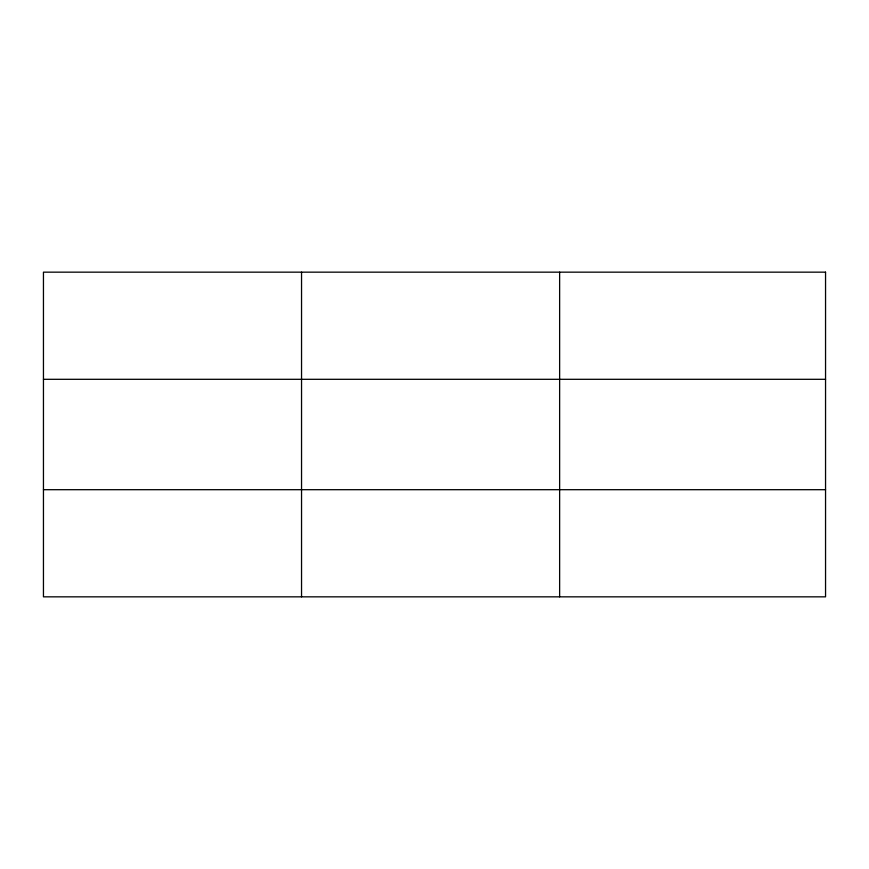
<?xml version="1.0" encoding="UTF-8"?>
<svg xmlns="http://www.w3.org/2000/svg" width="869" height="869" viewBox="0 0 869 869"><rect width="100%" height="100%" fill="white"/><g stroke="black" fill="none" stroke-linecap="round" stroke-linejoin="round"><path stroke-width="1.3" d="M301.543 596.84L301.543 272.16M559.636 596.84L559.636 272.16M43.45 379.308L825.55 379.308M43.45 489.692L825.55 489.692M825.55 272.16L825.55 596.84L43.45 596.84L43.45 272.16L825.55 272.16"/></g></svg>
